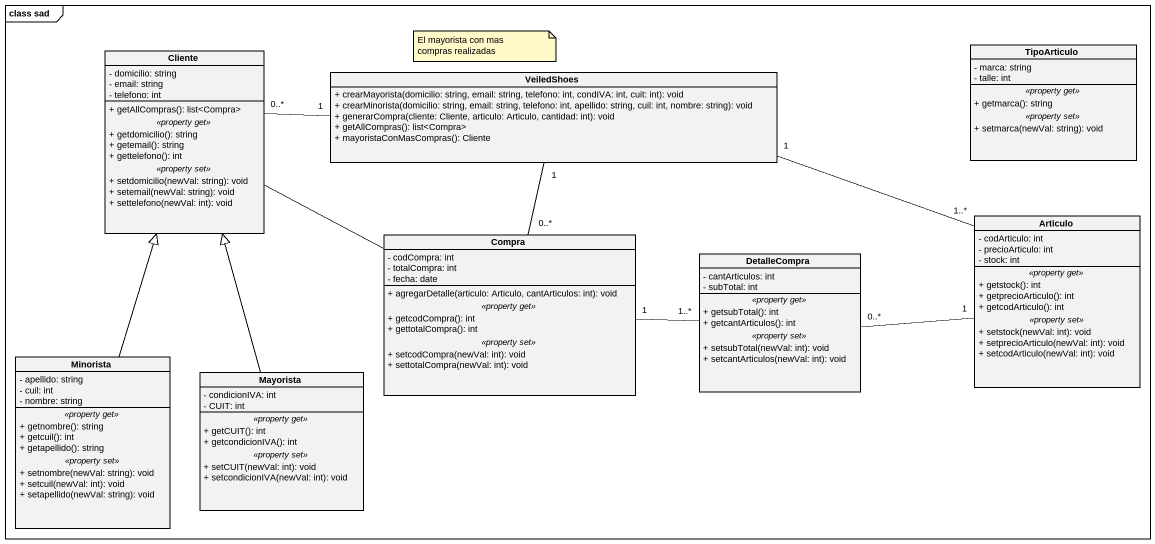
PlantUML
@startuml
mainframe class sad
hide circle
hide empty members
skinparam classAttributeIconSize 0
class TipoArticulo {
  - marca: string
  - talle: int
  .. <<property get>> ..
  + getmarca(): string
  .. <<property set>> ..
  + setmarca(newVal: string): void
}
class Cliente {
  - domicilio: string
  - email: string
  - telefono: int
  --
  + getAllCompras(): list<Compra>
  .. <<property get>> ..
  + getdomicilio(): string
  + getemail(): string
  + gettelefono(): int
  .. <<property set>> ..
  + setdomicilio(newVal: string): void
  + setemail(newVal: string): void
  + settelefono(newVal: int): void
}
class VeiledShoes {
  + crearMayorista(domicilio: string, email: string, telefono: int, condIVA: int, cuit: int): void
  + crearMinorista(domicilio: string, email: string, telefono: int, apellido: string, cuil: int, nombre: string): void
  + generarCompra(cliente: Cliente, articulo: Articulo, cantidad: int): void
  + getAllCompras(): list<Compra>
  + mayoristaConMasCompras(): Cliente
}
class Compra {
  - codCompra: int
  - totalCompra: int
  - fecha: date
  --
  + agregarDetalle(articulo: Articulo, cantArticulos: int): void
  .. <<property get>> ..
  + getcodCompra(): int
  + gettotalCompra(): int
  .. <<property set>> ..
  + setcodCompra(newVal: int): void
  + settotalCompra(newVal: int): void
}
class Articulo {
  - codArticulo: int
  - precioArticulo: int
  - stock: int
  .. <<property get>> ..
  + getstock(): int
  + getprecioArticulo(): int
  + getcodArticulo(): int
  .. <<property set>> ..
  + setstock(newVal: int): void
  + setprecioArticulo(newVal: int): void
  + setcodArticulo(newVal: int): void
}
class DetalleCompra {
  - cantArticulos: int
  - subTotal: int
  .. <<property get>> ..
  + getsubTotal(): int
  + getcantArticulos(): int
  .. <<property set>> ..
  + setsubTotal(newVal: int): void
  + setcantArticulos(newVal: int): void
}
class Minorista {
  - apellido: string
  - cuil: int
  - nombre: string
  .. <<property get>> ..
  + getnombre(): string
  + getcuil(): int
  + getapellido(): string
  .. <<property set>> ..
  + setnombre(newVal: string): void
  + setcuil(newVal: int): void
  + setapellido(newVal: string): void
}
class Mayorista {
  - condicionIVA: int
  - CUIT: int
  .. <<property get>> ..
  + getCUIT(): int
  + getcondicionIVA(): int
  .. <<property set>> ..
  + setCUIT(newVal: int): void
  + setcondicionIVA(newVal: int): void
}
Cliente "0..*" -right- "1" VeiledShoes
Cliente -right- Compra
VeiledShoes "1" -- "0..*" Compra
VeiledShoes "1" -right- "1..*" Articulo
Compra "1" -right- "1..*" DetalleCompra
DetalleCompra "0..*" -right- "1" Articulo
Minorista -up-|> Cliente
Mayorista -up-|> Cliente
note as N1
  El mayorista con mas compras realizadas
end note
@enduml
